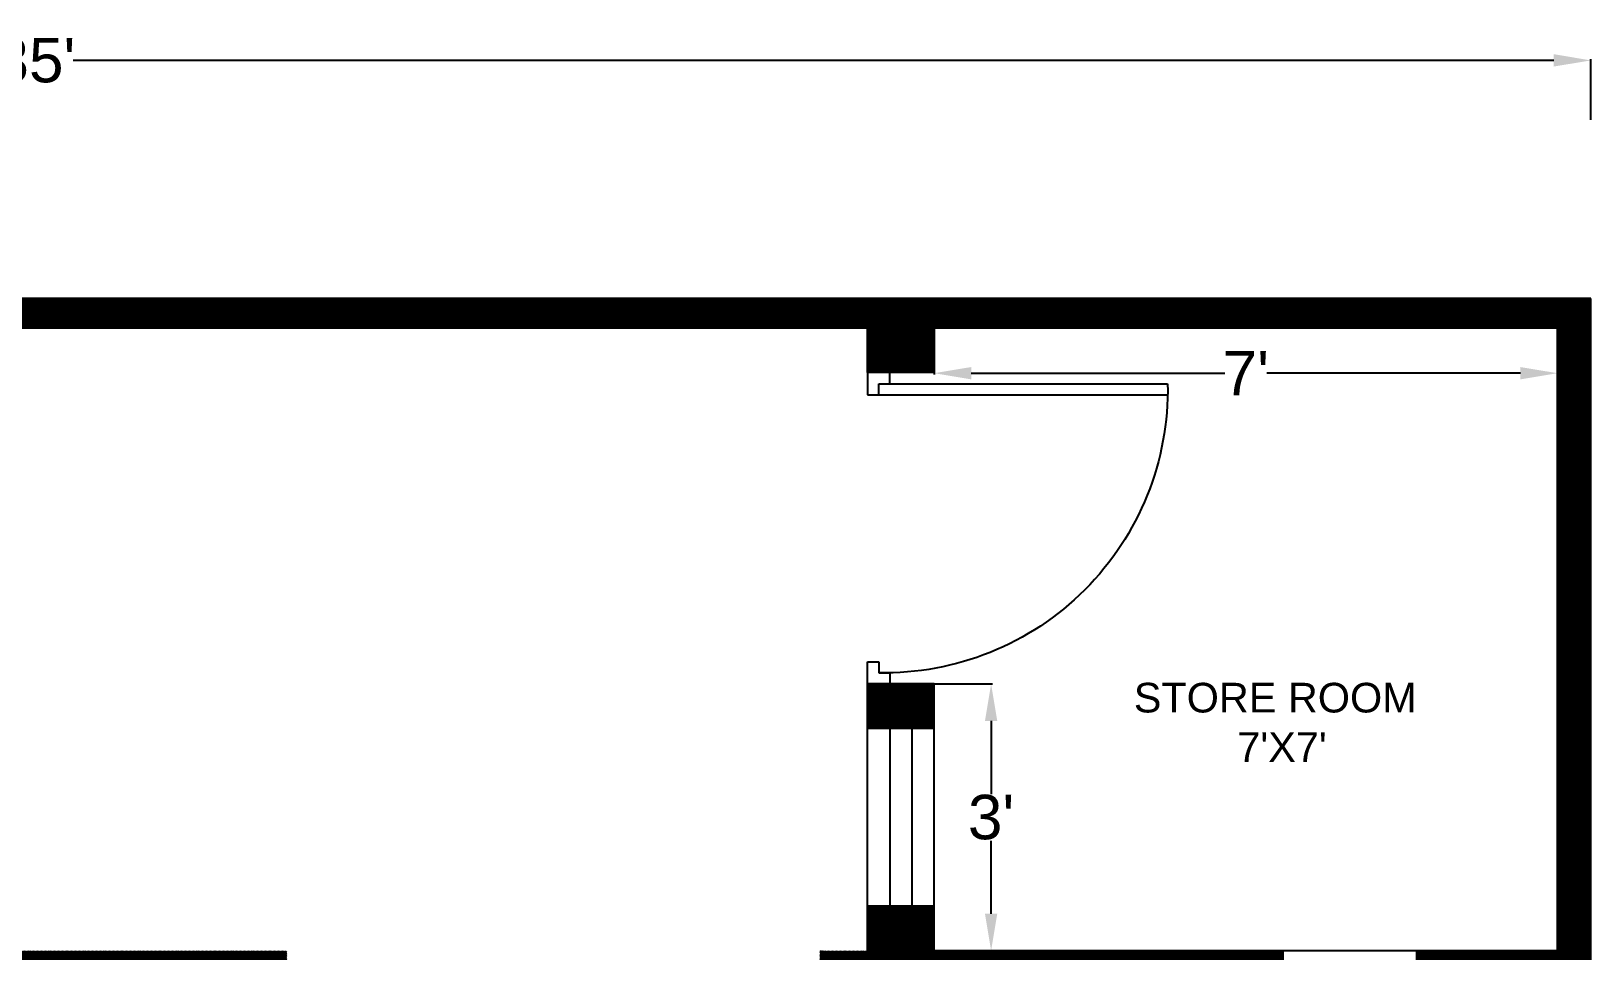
# Model space of a CAD drawing. Header units: inches. Extents: x 2610 to 3060, y 1152 to 1969.
# Drawn here: x 2849.7 to 3060.2, y 1845.1 to 1969.2 of the extents above; entities that cross this region are included whole.
import ezdxf

# ---------------------------------------------------------------- set-up
doc = ezdxf.new("R2010")
doc.units = ezdxf.units.IN
doc.header["$MEASUREMENT"] = 0
doc.layers.add('door', color=54, linetype='Continuous', plot=False)
doc.layers.add('windwo', color=140, linetype='Continuous', plot=False)
doc.styles.get("Standard").update_dxf_attribs({"font": 'arial.ttf'})
doc.dimstyles.get("Standard").update_dxf_attribs({"dimtxt": 6, "dimasz": 5, "dimexe": 0.18, "dimexo": 0.0625, "dimgap": 0.09, "dimtad": 0, "dimtih": 1, "dimtoh": 1, "dimdec": 1, "dimzin": 0, "dimdsep": 46, "dimlunit": 4, "dimtxsty": 'Standard', "dimcen": 0.09, "dimadec": 0, "dimazin": 0, "dimtfac": 1, "dimtdec": 1, "dimtofl": 0, "dimtmove": 0, "dimatfit": 3, "dimfxl": 8, "dimfxlon": 1, "dimtolj": 1, "dimtzin": 0, "dimarcsym": 0})

# ---------------------------------------------------------------- blocks, each defined once
blk = doc.blocks.new('*D12')
at = {"color": 0, "lineweight": -2, "transparency": 16777216}
for p, q in [((2640.16, 1957.22), (2640.16, 1965.4)), ((2645.16, 1965.22), (2844.98, 1965.22)), ((3055.16, 1965.22), (2855.34, 1965.22)), ((3060.16, 1957.22), (3060.16, 1965.4))]:
    blk.add_line(p, q, dxfattribs=at)
at = {"color": 0, "transparency": 16777216}
for points in [[(2645.16, 1966.06), (2645.16, 1964.39), (2640.16, 1965.22)], [(3055.16, 1966.06), (3055.16, 1964.39), (3060.16, 1965.22)]]:
    blk.add_solid(points, dxfattribs=at)
at = {"layer": 'Defpoints', "color": 0, "transparency": 16777216}
for p in [(3060.16, 1965.22), (2640.16, 1933.1), (3060.16, 1933.1)]:
    blk.add_point(p, dxfattribs=at)
at = {"color": 0, "transparency": 16777216, "insert": (2850.16, 1965.22), "char_height": 6, "attachment_point": 5}
blk.add_mtext("\\A1;35'", dxfattribs=at)
blk = doc.blocks.new('121')
for p, q in [((72.05, 349.04), (72.05, 346.04)), ((73.55, 349.04), (72.05, 349.04)), ((73.55, 347.54), (73.55, 349.04)), ((75.05, 347.54), (73.55, 347.54)), ((75.05, 346.04), (75.05, 347.54)), ((72.05, 346.04), (75.05, 346.04))]:
    blk.add_line(p, q)
blk = doc.blocks.new('222')
for p, q in [((235.05, 347.54), (235.05, 386.54)), ((236.55, 347.54), (236.55, 386.54))]:
    blk.add_line(p, q)
blk.add_arc((235.8, 348.29), 38.26, 88.8767, 181.1233)
blk = doc.blocks.new('1.2')
at = {"layer": 'door', "yscale": 0.7142857142855983, "zscale": 0.7142857142855983, "rotation": 270}
for name, p, xscale in [('121', (3458.44, 3468.09), 0.7142857142855983), ('222', (3458.44, 3246.59), -0.7142857142855983), ('121', (3458.44, 3335.16), -0.7142857142855983)]:
    blk.add_blockref(name, p, dxfattribs=dict(at, xscale=xscale))
blk = doc.blocks.new('*D26')
at = {"layer": 'Defpoints', "color": 0, "transparency": 16777216}
for p in [(2971.53, 1881.1), (2979.22, 1881.1), (2971.53, 1845.1)]:
    blk.add_point(p, dxfattribs=at)
at = {"layer": 'windwo', "color": 0, "lineweight": -2, "transparency": 16777216}
for p, q in [((2971.59, 1881.1), (2979.4, 1881.1)), ((2979.22, 1876.1), (2979.22, 1866.25)), ((2979.22, 1850.1), (2979.22, 1859.94)), ((2971.59, 1845.1), (2979.4, 1845.1))]:
    blk.add_line(p, q, dxfattribs=at)
at = {"layer": 'windwo', "color": 0, "transparency": 16777216}
for points in [[(2978.39, 1876.1), (2980.05, 1876.1), (2979.22, 1881.1)], [(2978.39, 1850.1), (2980.05, 1850.1), (2979.22, 1845.1)]]:
    blk.add_solid(points, dxfattribs=at)
at = {"layer": 'windwo', "color": 0, "transparency": 16777216, "insert": (2979.22, 1863.1), "char_height": 6, "attachment_point": 5}
blk.add_mtext("\\A1;3'", dxfattribs=at)
blk = doc.blocks.new('*D27')
at = {"layer": 'Defpoints', "color": 0, "transparency": 16777216}
for p in [(2971.53, 1929.1), (3055.66, 1929.1), (3055.66, 1923.02)]:
    blk.add_point(p, dxfattribs=at)
at = {"layer": 'windwo', "color": 0, "lineweight": -2, "transparency": 16777216}
for p, q in [((2971.53, 1929.04), (2971.53, 1922.84)), ((3055.66, 1929.04), (3055.66, 1922.84)), ((2976.53, 1923.02), (3010.77, 1923.02)), ((3050.66, 1923.02), (3016.42, 1923.02))]:
    blk.add_line(p, q, dxfattribs=at)
at = {"layer": 'windwo', "color": 0, "transparency": 16777216}
for points in [[(2976.53, 1923.85), (2976.53, 1922.19), (2971.53, 1923.02)], [(3050.66, 1923.85), (3050.66, 1922.19), (3055.66, 1923.02)]]:
    blk.add_solid(points, dxfattribs=at)
at = {"layer": 'windwo', "color": 0, "transparency": 16777216, "insert": (3013.6, 1923.02), "char_height": 6, "attachment_point": 5}
blk.add_mtext("\\A1;7'", dxfattribs=at)

msp = doc.modelspace()

# ---------------------------------------------------------------- hatches: boundary and pattern name
at = {"layer": 'windwo', "true_color": 0x5e67af}
h = msp.add_hatch(dxfattribs=at)
h.set_pattern_fill('ANSI31', color=165)
h.paths.add_polyline_path([(2713.16, 1836.1), (2743.16, 1836.1), (2743.16, 1845.1), (2704.16, 1845.1), (2704.16, 1668.48), (2713.16, 1668.48), (2713.16, 1683.1), (2719.16, 1683.1), (2719.16, 1685.24), (2719.16, 1692.1), (2713.16, 1692.1)], flags=17)
h.paths.add_polyline_path([(2884.16, 1845.1), (2815.16, 1845.1), (2815.16, 1836.1), (2845.16, 1836.1), (2845.16, 1692.1), (2839.17, 1692.1), (2839.17, 1683.1), (2845.16, 1683.1), (2860.15, 1683.1), (2860.15, 1686.1), (2860.15, 1692.1), (2854.16, 1692.1), (2854.16, 1836.1), (2884.16, 1836.1)], flags=17)
h.paths.add_polyline_path([(3018.66, 1845.1), (2971.53, 1845.1), (2971.53, 1851.1), (2962.53, 1851.1), (2962.53, 1845.1), (2956.16, 1845.1), (2956.16, 1836.1), (2995.16, 1836.1), (2995.16, 1830.1), (2999.66, 1830.1), (2999.66, 1836.1), (3018.66, 1836.1)], flags=17)
h.paths.add_polyline_path([(2971.53, 1881.1), (2962.53, 1881.1), (2962.53, 1875.1), (2971.53, 1875.1)], flags=17)
h.paths.add_polyline_path([(2782.16, 1595.36), (2773.16, 1595.36), (2773.16, 1584.12), (2713.16, 1584.12), (2713.16, 1598.74), (2704.16, 1598.74), (2704.16, 1538.65), (2713.16, 1538.65), (2713.16, 1575.12), (2845.16, 1575.12), (2845.16, 1490.18), (2854.16, 1490.18), (2854.16, 1584.12), (2782.16, 1584.12)], flags=17)
h.paths.add_polyline_path([(2782.16, 1683.1), (2797.17, 1683.1), (2797.17, 1686.1), (2797.17, 1692.1), (2749.16, 1692.1), (2749.16, 1683.1), (2773.16, 1683.1), (2773.16, 1635.86), (2725.83, 1635.86), (2725.78, 1635.71), (2719.38, 1635.71), (2713.16, 1635.86), (2713.16, 1650.48), (2704.16, 1650.48), (2704.16, 1616.74), (2713.16, 1616.74), (2713.16, 1631.36), (2773.16, 1631.36), (2773.16, 1625.36), (2782.16, 1625.36)], flags=17)
h.paths.add_polyline_path([(2854.16, 1436.18), (2845.16, 1436.18), (2845.16, 1430.18), (2713.16, 1430.18), (2713.16, 1466.65), (2704.16, 1466.65), (2704.16, 1328.1), (2862.56, 1328.1), (2862.56, 1337.1), (2713.16, 1337.1), (2713.16, 1421.18), (2817.52, 1421.18), (2817.52, 1421.25), (2848.94, 1421.25), (2854.16, 1421.18)], flags=17)
h.paths.add_polyline_path([(2968.76, 1305.26), (2967.56, 1305.26), (2931.56, 1305.26), (2931.56, 1345.1), (2922.56, 1345.1), (2922.56, 1337.1), (2910.56, 1337.1), (2910.56, 1328.1), (2922.56, 1328.1), (2922.56, 1296.26), (2968.76, 1296.26)], flags=17)
h.paths.add_polyline_path([(3060.16, 1933.1), (2640.16, 1933.1), (2640.16, 1329.1), (2644.16, 1329.1), (2644.16, 1929.1), (2962.53, 1929.1), (2962.53, 1923.1), (2971.53, 1923.1), (2971.53, 1929.1), (3055.66, 1929.1), (3055.66, 1845.1), (3036.66, 1845.1), (3036.66, 1836.1), (3055.66, 1836.1), (3055.66, 1766.35), (2999.66, 1766.35), (2999.66, 1800.1), (2995.16, 1800.1), (2995.16, 1692.1), (2902.15, 1692.1), (2902.15, 1683.1), (2922.56, 1683.1), (2922.56, 1677.1), (2931.56, 1677.1), (2931.56, 1683.1), (2999.66, 1683.1), (3005.66, 1683.1), (3005.66, 1692.1), (2999.66, 1692.1), (2999.66, 1761.85), (3055.66, 1761.85), (3055.66, 1692.1), (3035.66, 1692.1), (3035.66, 1683.1), (3051.66, 1683.1), (3051.66, 1503.1), (2931.56, 1503.1), (2931.56, 1635.1), (2922.56, 1635.1), (2922.56, 1494.1), (2958.66, 1494.1), (2958.66, 1482.1), (2967.66, 1482.1), (2967.66, 1494.1), (3051.66, 1494.1), (3051.66, 1422.1), (2967.66, 1422.1), (2967.66, 1434.1), (2958.66, 1434.1), (2958.66, 1422.1), (2922.56, 1422.1), (2922.56, 1405.1), (2931.56, 1405.1), (2931.56, 1413.1), (3051.66, 1413.1), (3051.66, 1305.26), (3040.76, 1305.26), (3040.76, 1296.26), (3051.66, 1296.26), (3051.66, 1161.6), (2793.16, 1161.6), (2793.16, 1153.1), (3060.16, 1153.1)])

# ---------------------------------------------------------------- linework, layer by layer
for p, q in [((3060.16, 1933.1), (2640.16, 1933.1)), ((3060.16, 1153.1), (3060.16, 1933.1)), ((2962.53, 1929.1), (2644.16, 1929.1)), ((2962.53, 1923.1), (2962.53, 1929.1)), ((3055.66, 1929.1), (2971.53, 1929.1)), ((2971.53, 1923.1), (2971.53, 1929.1)), ((3055.66, 1845.1), (3055.66, 1929.1)), ((2971.53, 1923.1), (2962.53, 1923.1)), ((2962.53, 1845.1), (2962.53, 1881.1)), ((2971.53, 1881.1), (2962.53, 1881.1)), ((2971.53, 1845.1), (2971.53, 1881.1)), ((3055.66, 1845.1), (2971.53, 1845.1))]:
    msp.add_line(p, q)
at = {"layer": 'windwo'}
for p, q in [((2971.53, 1875.1), (2962.53, 1875.1)), ((2965.53, 1875.1), (2965.53, 1851.1)), ((2968.53, 1875.1), (2968.53, 1851.1)), ((2971.53, 1851.1), (2962.53, 1851.1)), ((3018.66, 1836.1), (3018.66, 1845.1)), ((3036.66, 1836.1), (3036.66, 1845.1))]:
    msp.add_line(p, q, dxfattribs=at)

# ---------------------------------------------------------------- block references
at = {"layer": 'door', "xscale": 1.400000000000027, "yscale": 1.400000000000027, "zscale": 1.400000000000027}
msp.add_blockref('1.2', (-2225.31, -2860.18), dxfattribs=at)

# ---------------------------------------------------------------- texts
at = {"insert": (2998.48, 1881.25), "char_height": 4, "attachment_point": 1}
msp.add_mtext_dynamic_manual_height_columns("STORE ROOM\\P         7'X7'                        ", width=65.6332, gutter_width=1, heights=[24.15], dxfattribs=at)

# ---------------------------------------------------------------- dimensions: what is measured, and where the dimension line sits
dim = msp.add_linear_dim(base=(3060.16, 1965.22), p1=(2640.16, 1933.1), p2=(3060.16, 1933.1), dimstyle='Standard')
dim.commit()
dim.dimension.update_dxf_attribs({"geometry": '*D12', "text_midpoint": (2850.16, 1965.22)})
at = {"layer": 'windwo'}
dim = msp.add_linear_dim(base=(3055.66, 1923.02), p1=(2971.53, 1929.1), p2=(3055.66, 1929.1), dimstyle='Standard', dxfattribs=at)
dim.commit()
dim.dimension.update_dxf_attribs({"geometry": '*D27', "text_midpoint": (3013.6, 1923.02)})
dim = msp.add_linear_dim(base=(2979.22, 1881.1), p1=(2971.53, 1845.1), p2=(2971.53, 1881.1), angle=90, dimstyle='Standard', dxfattribs=at)
dim.commit()
dim.dimension.update_dxf_attribs({"geometry": '*D26', "text_midpoint": (2979.22, 1863.1)})

doc.saveas('drawing.dxf')
